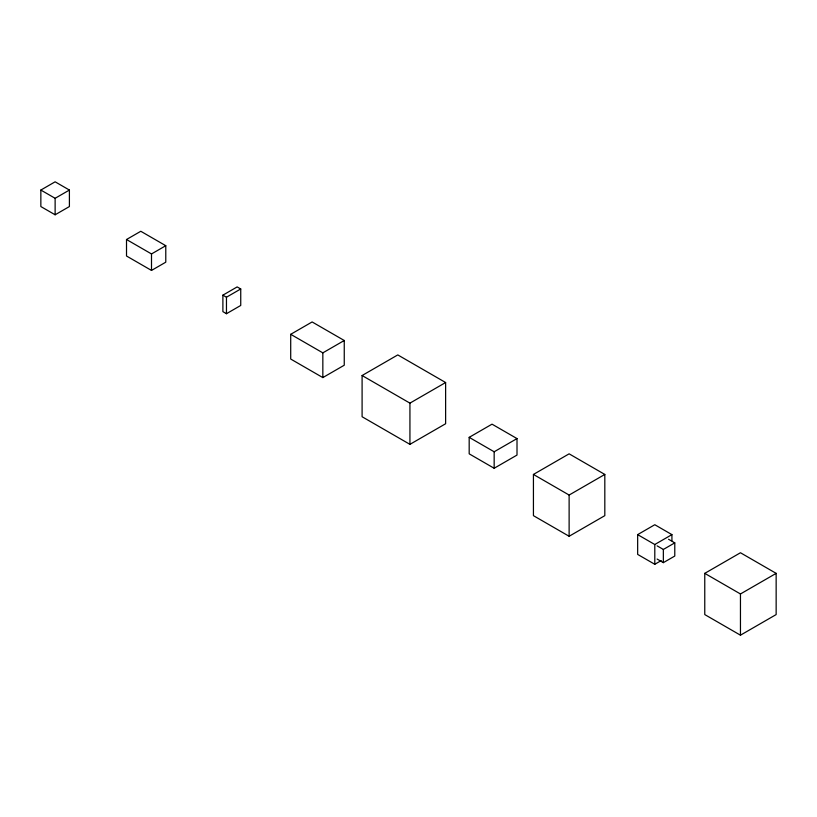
<?xml version="1.0" encoding="UTF-8"?>
<svg xmlns="http://www.w3.org/2000/svg" width="817" height="817" viewBox="0 0 817 817"><rect width="100%" height="100%" fill="white"/><g stroke="black" fill="none" stroke-linecap="round" stroke-linejoin="round"><path stroke-width="1.23" d="M40.85 190.055L55.127 181.813L69.404 190.055L69.404 206.548L55.127 214.789L40.85 206.548L40.85 190.055L55.127 198.296L69.404 190.055M126.512 239.514L140.79 231.272L165.78 245.703L165.78 262.186L151.502 270.427L126.512 256.007L126.512 239.514L151.502 253.944L165.78 245.703M222.888 295.162L237.165 286.91L240.739 288.973L240.739 305.456L226.462 313.708L222.888 311.645L222.888 295.162L226.462 297.214L240.739 288.973M290.709 334.316L312.125 321.949L344.253 340.495L344.253 365.219L322.838 377.587L290.709 359.041L290.709 334.316L322.838 352.862L344.253 340.495M362.094 375.524L397.787 354.915L445.622 382.53L445.622 423.747L409.93 444.356L362.094 416.741L362.094 375.524L409.93 403.138L445.622 382.53M469.183 437.35L492.028 424.166L517.008 438.586L517.008 455.069L494.162 468.264L469.183 453.833L469.183 437.35L494.162 451.781L517.008 438.586M533.43 474.442L569.122 453.833L604.815 474.442L604.815 515.66L569.122 536.269L533.43 515.66L533.43 474.442L569.122 495.051L604.815 474.442M661.219 560.585L654.795 564.292L637.658 554.406L637.658 534.624L654.795 524.728L671.921 534.624L671.921 540.803M637.658 534.624L654.795 544.51L671.921 534.624M657.123 545.858L663.353 549.453L674.781 542.866L674.781 556.05L663.353 562.647L657.123 559.053M704.765 573.36L740.457 552.752L776.15 573.36L776.15 614.578L740.457 635.187L704.765 614.578L704.765 573.36L740.457 593.969L776.15 573.36M668.551 539.261L674.781 542.866M740.457 593.969L740.457 635.187M663.353 549.453L663.353 562.647M654.795 544.51L654.795 564.292M569.122 495.051L569.122 536.269M494.162 451.781L494.162 468.264M409.93 403.138L409.93 444.356M322.838 352.862L322.838 377.587M226.462 297.214L226.462 313.708M151.502 253.944L151.502 270.427M55.127 198.296L55.127 214.789"/></g></svg>
